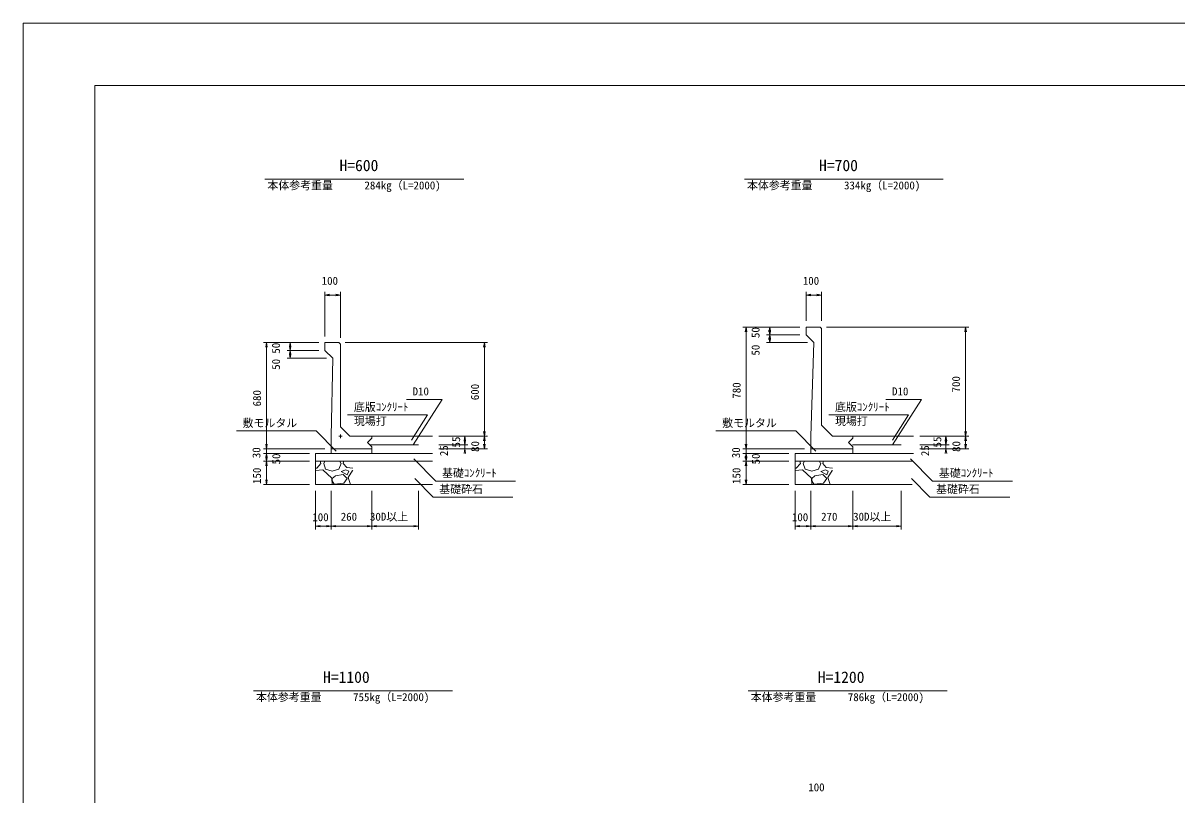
# Model space of a CAD drawing. Units: millimetres, scale not verified. Extents: x 5510 to 89610, y 3940 to 63340.
# Drawn here: x 5510 to 42510, y 38605 to 63340 of the extents above; entities that cross this region are included whole.
import ezdxf
from ezdxf.enums import TextEntityAlignment as Align

# ---------------------------------------------------------------- set-up
doc = ezdxf.new("R2010")
doc.units = ezdxf.units.MM
doc.header["$LTSCALE"] = 40
for name, color, linetype in [('D-MTR-TXT(文字列）', 7, 'Continuous'), ('D-STR-TXT（文字）', 7, 'Continuous'), ('D-TTL-TXT（文字）', 7, 'Continuous')]:
    doc.layers.add(name, color=color, linetype=linetype)
for name, color, linetype, lineweight in [('D-STR-DIM（寸法）', 7, 'Continuous', 18), ('D-STR-HTXT（旗揚げ）', 2, 'Continuous', 18), ('D-STR-STRn（構造物）', 7, 'Continuous', 18), ('D-STR（構造物外形線）', 1, 'Continuous', 18), ('D-TTL(外枠）', 2, 'Continuous', 18), ('DEFPOINTS_2', 8, 'Continuous', 18)]:
    doc.layers.add(name, color=color, linetype=linetype, lineweight=lineweight)
doc.styles.add('ＭＳ ゴシック', font='')
doc.styles.get('ＭＳ ゴシック').set_extended_font_data('MS Gothic')

msp = doc.modelspace()

# ---------------------------------------------------------------- linework, layer by layer
at = {"layer": 'D-STR-DIM（寸法）'}
for p, q in [((15189.37, 53299.57), (15189.37, 54725.93)), ((15189.37, 54625.93), (15339.37, 54650.93)), ((15189.37, 54625.93), (15209.37, 54625.93)), ((15339.37, 54600.93), (15189.37, 54625.93)), ((15209.37, 54625.93), (15669.37, 54625.93)), ((15539.37, 54650.93), (15689.37, 54625.93)), ((15689.37, 54625.93), (15539.37, 54600.93)), ((15689.37, 54625.93), (15669.37, 54625.93)), ((15689.37, 53249.57), (15689.37, 54725.93)), ((30617.72, 53799.57), (30617.72, 54725.93)), ((30617.72, 54625.93), (30767.72, 54650.93)), ((30617.72, 54625.93), (30637.72, 54625.93)), ((30767.72, 54600.93), (30617.72, 54625.93)), ((30637.72, 54625.93), (31097.72, 54625.93)), ((30967.72, 54650.93), (31117.72, 54625.93)), ((31117.72, 54625.93), (30967.72, 54600.93)), ((31117.72, 54625.93), (31097.72, 54625.93)), ((31117.72, 53798.07), (31117.72, 54725.93)), ((30417.72, 53599.57), (28594.83, 53599.57)), ((28669.83, 53449.57), (28694.83, 53599.57)), ((28694.83, 53599.57), (28694.83, 53579.57)), ((28694.83, 53599.57), (28719.83, 53449.57)), ((28694.83, 53579.57), (28694.83, 49719.57)), ((30417.72, 53599.57), (29352.92, 53599.57)), ((30417.72, 53349.57), (29352.92, 53349.57)), ((30417.72, 53349.57), (29352.92, 53349.57)), ((29427.92, 53449.57), (29452.92, 53599.57)), ((29452.92, 53349.57), (29427.92, 53499.57)), ((29427.92, 53199.57), (29452.92, 53349.57)), ((29452.92, 53599.57), (29452.92, 53579.57)), ((29452.92, 53599.57), (29477.92, 53449.57)), ((29452.92, 53579.57), (29452.92, 53369.57)), ((29477.92, 53499.57), (29452.92, 53349.57)), ((29452.92, 53349.57), (29452.92, 53369.57)), ((29452.92, 53349.57), (29452.92, 53329.57)), ((29452.92, 53349.57), (29477.92, 53199.57)), ((29452.92, 53329.57), (29452.92, 53119.57)), ((31267.72, 53599.57), (35832.54, 53599.57)), ((35707.54, 53449.57), (35732.54, 53599.57)), ((35732.54, 53599.57), (35732.54, 53579.57)), ((35732.54, 53599.57), (35757.54, 53449.57)), ((35732.54, 50119.57), (35732.54, 53579.57)), ((14989.37, 53099.57), (13216.47, 53099.57)), ((13291.47, 52949.57), (13316.47, 53099.57)), ((13316.47, 53099.57), (13316.47, 53079.57)), ((13316.47, 53099.57), (13341.47, 52949.57)), ((13316.47, 53079.57), (13316.47, 49719.57)), ((14989.37, 53099.57), (13974.56, 53099.57)), ((14049.56, 52949.57), (14074.56, 53099.57)), ((14074.56, 52849.57), (14049.56, 52999.57)), ((14074.56, 53099.57), (14074.56, 53079.57)), ((14074.56, 53099.57), (14099.56, 52949.57)), ((14074.56, 53079.57), (14074.56, 52869.57)), ((14099.56, 52999.57), (14074.56, 52849.57)), ((15839.37, 53099.57), (20404.18, 53099.57)), ((20279.18, 52949.57), (20304.18, 53099.57)), ((20304.18, 53099.57), (20304.18, 53079.57)), ((20304.18, 53099.57), (20329.18, 52949.57)), ((20304.18, 50119.57), (20304.18, 53079.57)), ((30667.72, 53099.57), (29352.92, 53099.57)), ((29452.92, 53099.57), (29427.92, 53249.57)), ((29477.92, 53249.57), (29452.92, 53099.57)), ((29452.92, 53099.57), (29452.92, 53119.57)), ((14989.37, 52849.57), (13974.56, 52849.57)), ((14989.37, 52849.57), (13974.56, 52849.57)), ((15239.37, 52599.57), (13974.56, 52599.57)), ((14049.56, 52699.57), (14074.56, 52849.57)), ((14074.56, 52599.57), (14049.56, 52749.57)), ((14074.56, 52849.57), (14074.56, 52869.57)), ((14074.56, 52849.57), (14074.56, 52829.57)), ((14074.56, 52849.57), (14099.56, 52699.57)), ((14074.56, 52829.57), (14074.56, 52619.57)), ((14099.56, 52749.57), (14074.56, 52599.57)), ((14074.56, 52599.57), (14074.56, 52619.57)), ((18839.37, 50099.57), (19774.49, 50099.57)), ((18839.37, 50099.57), (20404.18, 50099.57)), ((18839.37, 50099.57), (20404.18, 50099.57)), ((19649.49, 49949.57), (19674.49, 50099.57)), ((19674.49, 49824.57), (19649.49, 49974.57)), ((19674.49, 49824.57), (19649.49, 49974.57)), ((19674.49, 50099.57), (19674.49, 50079.57)), ((19674.49, 50099.57), (19699.49, 49949.57)), ((19674.49, 50079.57), (19674.49, 49844.57)), ((19699.49, 49974.57), (19674.49, 49824.57)), ((19699.49, 49974.57), (19674.49, 49824.57)), ((20304.18, 50099.57), (20279.18, 50249.57)), ((20279.18, 49949.57), (20304.18, 50099.57)), ((20329.18, 50249.57), (20304.18, 50099.57)), ((20304.18, 50099.57), (20304.18, 50119.57)), ((20304.18, 50099.57), (20304.18, 50079.57)), ((20304.18, 50099.57), (20329.18, 49949.57)), ((20304.18, 50079.57), (20304.18, 49719.57)), ((34267.72, 50099.57), (35202.84, 50099.57)), ((34267.72, 50099.57), (35832.54, 50099.57)), ((34267.72, 50099.57), (35832.54, 50099.57)), ((35077.84, 49949.57), (35102.84, 50099.57)), ((35102.84, 49824.57), (35077.84, 49974.57)), ((35102.84, 49824.57), (35077.84, 49974.57)), ((35102.84, 50099.57), (35102.84, 50079.57)), ((35102.84, 50099.57), (35127.84, 49949.57)), ((35102.84, 50079.57), (35102.84, 49844.57)), ((35127.84, 49974.57), (35102.84, 49824.57)), ((35127.84, 49974.57), (35102.84, 49824.57)), ((35732.54, 50099.57), (35707.54, 50249.57)), ((35707.54, 49949.57), (35732.54, 50099.57)), ((35757.54, 50249.57), (35732.54, 50099.57)), ((35732.54, 50099.57), (35732.54, 50119.57)), ((35732.54, 50099.57), (35732.54, 50079.57)), ((35732.54, 50099.57), (35757.54, 49949.57)), ((35732.54, 50079.57), (35732.54, 49719.57)), ((15189.37, 49699.57), (13216.47, 49699.57)), ((15189.37, 49699.57), (13216.47, 49699.57)), ((13316.47, 49699.57), (13291.47, 49849.57)), ((13316.47, 49699.57), (13291.47, 49849.57)), ((13341.47, 49849.57), (13316.47, 49699.57)), ((13341.47, 49849.57), (13316.47, 49699.57)), ((13316.47, 49719.57), (13316.47, 49739.57)), ((13316.47, 49699.57), (13316.47, 49719.57)), ((13316.47, 49699.57), (13316.47, 49719.57)), ((13316.47, 49699.57), (13316.47, 49549.57)), ((18836.95, 49824.57), (19774.49, 49824.57)), ((18836.95, 49824.57), (19774.49, 49824.57)), ((18839.37, 49699.57), (19774.49, 49699.57)), ((18839.37, 49699.57), (20404.18, 49699.57)), ((19649.49, 49549.57), (19674.49, 49699.57)), ((19674.49, 49844.57), (19674.49, 49864.57)), ((19674.49, 49824.57), (19674.49, 49844.57)), ((19674.49, 49824.57), (19674.49, 49844.57)), ((19674.49, 49824.57), (19674.49, 49699.57)), ((19674.49, 49699.57), (19674.49, 49679.57)), ((19674.49, 49699.57), (19699.49, 49549.57)), ((19674.49, 49679.57), (19674.49, 49659.57)), ((20304.18, 49699.57), (20279.18, 49849.57)), ((20329.18, 49849.57), (20304.18, 49699.57)), ((20304.18, 49699.57), (20304.18, 49719.57)), ((30567.72, 49699.57), (28594.83, 49699.57)), ((30567.72, 49699.57), (28594.83, 49699.57)), ((28694.83, 49699.57), (28669.83, 49849.57)), ((28694.83, 49699.57), (28669.83, 49849.57)), ((28719.83, 49849.57), (28694.83, 49699.57)), ((28719.83, 49849.57), (28694.83, 49699.57)), ((28694.83, 49719.57), (28694.83, 49739.57)), ((28694.83, 49699.57), (28694.83, 49719.57)), ((28694.83, 49699.57), (28694.83, 49719.57)), ((28694.83, 49699.57), (28694.83, 49549.57)), ((34265.3, 49824.57), (35202.84, 49824.57)), ((34265.3, 49824.57), (35202.84, 49824.57)), ((34267.72, 49699.57), (35202.84, 49699.57)), ((34267.72, 49699.57), (35832.54, 49699.57)), ((35077.84, 49549.57), (35102.84, 49699.57)), ((35102.84, 49844.57), (35102.84, 49864.57)), ((35102.84, 49824.57), (35102.84, 49844.57)), ((35102.84, 49824.57), (35102.84, 49844.57)), ((35102.84, 49824.57), (35102.84, 49699.57)), ((35102.84, 49699.57), (35102.84, 49679.57)), ((35102.84, 49699.57), (35127.84, 49549.57)), ((35102.84, 49679.57), (35102.84, 49659.57)), ((35732.54, 49699.57), (35707.54, 49849.57)), ((35757.54, 49849.57), (35732.54, 49699.57)), ((35732.54, 49699.57), (35732.54, 49719.57)), ((14689.37, 49549.57), (13216.47, 49549.57)), ((14689.37, 49549.57), (13216.47, 49549.57)), ((14689.37, 49299.57), (13216.47, 49299.57)), ((14689.37, 49299.57), (13216.47, 49299.57)), ((13291.47, 49399.57), (13316.47, 49549.57)), ((13291.47, 49399.57), (13316.47, 49549.57)), ((13316.47, 49299.57), (13291.47, 49449.57)), ((13291.47, 49149.57), (13316.47, 49299.57)), ((13316.47, 49549.57), (13316.47, 49529.57)), ((13316.47, 49549.57), (13341.47, 49399.57)), ((13316.47, 49549.57), (13316.47, 49529.57)), ((13316.47, 49549.57), (13341.47, 49399.57)), ((13316.47, 49529.57), (13316.47, 49319.57)), ((13316.47, 49529.57), (13316.47, 49509.57)), ((13341.47, 49449.57), (13316.47, 49299.57)), ((13316.47, 49299.57), (13316.47, 49319.57)), ((13316.47, 49299.57), (13316.47, 49279.57)), ((13316.47, 49299.57), (13341.47, 49149.57)), ((13316.47, 49279.57), (13316.47, 48569.57)), ((30067.72, 49549.57), (28594.83, 49549.57)), ((30067.72, 49549.57), (28594.83, 49549.57)), ((30067.72, 49299.57), (28594.83, 49299.57)), ((30067.72, 49299.57), (28594.83, 49299.57)), ((28669.83, 49399.57), (28694.83, 49549.57)), ((28669.83, 49399.57), (28694.83, 49549.57)), ((28694.83, 49299.57), (28669.83, 49449.57)), ((28669.83, 49149.57), (28694.83, 49299.57)), ((28694.83, 49549.57), (28694.83, 49529.57)), ((28694.83, 49549.57), (28719.83, 49399.57)), ((28694.83, 49549.57), (28694.83, 49529.57)), ((28694.83, 49549.57), (28719.83, 49399.57)), ((28694.83, 49529.57), (28694.83, 49319.57)), ((28694.83, 49529.57), (28694.83, 49509.57)), ((28719.83, 49449.57), (28694.83, 49299.57)), ((28694.83, 49299.57), (28694.83, 49319.57)), ((28694.83, 49299.57), (28694.83, 49279.57)), ((28694.83, 49299.57), (28719.83, 49149.57)), ((28694.83, 49279.57), (28694.83, 48569.57)), ((14689.37, 48549.57), (13216.47, 48549.57)), ((13316.47, 48549.57), (13291.47, 48699.57)), ((13341.47, 48699.57), (13316.47, 48549.57)), ((13316.47, 48549.57), (13316.47, 48569.57)), ((30067.72, 48549.57), (28594.83, 48549.57)), ((28694.83, 48549.57), (28669.83, 48699.57)), ((28719.83, 48699.57), (28694.83, 48549.57)), ((28694.83, 48549.57), (28694.83, 48569.57)), ((14889.37, 48349.57), (14889.37, 47116.13)), ((15389.37, 48349.57), (15389.37, 47116.13)), ((15389.37, 48349.57), (15389.37, 47116.13)), ((16689.37, 48349.57), (16689.37, 47116.13)), ((16689.37, 48349.57), (16689.37, 47116.13)), ((18189.37, 48349.57), (18189.37, 47116.13)), ((30267.72, 48349.57), (30267.72, 47116.13)), ((30767.72, 48349.57), (30767.72, 47116.13)), ((30767.72, 48349.57), (30767.72, 47116.13)), ((32117.72, 48349.57), (32117.72, 47116.13)), ((32117.72, 48349.57), (32117.72, 47116.13)), ((33667.72, 48349.57), (33667.72, 47116.13)), ((14889.37, 47216.13), (15039.37, 47241.13)), ((14889.37, 47216.13), (14909.37, 47216.13)), ((15039.37, 47191.13), (14889.37, 47216.13)), ((14909.37, 47216.13), (15369.37, 47216.13)), ((15239.37, 47241.13), (15389.37, 47216.13)), ((15389.37, 47216.13), (15239.37, 47191.13)), ((15389.37, 47216.13), (15369.37, 47216.13)), ((15389.37, 47216.13), (15539.37, 47241.13)), ((15389.37, 47216.13), (15409.37, 47216.13)), ((15539.37, 47191.13), (15389.37, 47216.13)), ((15409.37, 47216.13), (16669.37, 47216.13)), ((16539.37, 47241.13), (16689.37, 47216.13)), ((16689.37, 47216.13), (16539.37, 47191.13)), ((16689.37, 47216.13), (16669.37, 47216.13)), ((16689.37, 47216.13), (16839.37, 47241.13)), ((16689.37, 47216.13), (16709.37, 47216.13)), ((16839.37, 47191.13), (16689.37, 47216.13)), ((16709.37, 47216.13), (18169.37, 47216.13)), ((18039.37, 47241.13), (18189.37, 47216.13)), ((18189.37, 47216.13), (18039.37, 47191.13)), ((18189.37, 47216.13), (18169.37, 47216.13)), ((30267.72, 47216.13), (30417.72, 47241.13)), ((30267.72, 47216.13), (30287.72, 47216.13)), ((30417.72, 47191.13), (30267.72, 47216.13)), ((30287.72, 47216.13), (30747.72, 47216.13)), ((30617.72, 47241.13), (30767.72, 47216.13)), ((30767.72, 47216.13), (30617.72, 47191.13)), ((30767.72, 47216.13), (30747.72, 47216.13)), ((30767.72, 47216.13), (30917.72, 47241.13)), ((30767.72, 47216.13), (30787.72, 47216.13)), ((30917.72, 47191.13), (30767.72, 47216.13)), ((30787.72, 47216.13), (32097.72, 47216.13)), ((31967.72, 47241.13), (32117.72, 47216.13)), ((32117.72, 47216.13), (31967.72, 47191.13)), ((32117.72, 47216.13), (32097.72, 47216.13)), ((32117.72, 47216.13), (32267.72, 47241.13)), ((32117.72, 47216.13), (32137.72, 47216.13)), ((32267.72, 47191.13), (32117.72, 47216.13)), ((32137.72, 47216.13), (33647.72, 47216.13)), ((33517.72, 47241.13), (33667.72, 47216.13)), ((33667.72, 47216.13), (33517.72, 47191.13)), ((33667.72, 47216.13), (33647.72, 47216.13))]:
    msp.add_line(p, q, dxfattribs=at)
at = {"layer": 'D-STR-HTXT（旗揚げ）', "color": 7}
for p, q in [((13262.03, 58340), (19640.39, 58340)), ((28640.39, 58340), (35018.74, 58340)), ((12897.09, 41940.58), (19275.45, 41940.58)), ((28762.03, 41940.58), (35140.39, 41940.58))]:
    msp.add_line(p, q, dxfattribs=at)
at = {"layer": 'D-STR-HTXT（旗揚げ）'}
for p, q in [((18944.92, 51282.18), (17800.45, 51282.18)), ((18944.92, 51282.18), (18013.49, 49824.57)), ((34319.31, 51282.18), (33174.84, 51282.18)), ((34319.31, 51282.18), (33387.88, 49824.57)), ((18477.37, 50781.35), (15917.55, 50781.35)), ((18477.37, 50781.35), (17961.62, 49974.24)), ((33905.72, 50781.35), (31345.9, 50781.35)), ((33905.72, 50781.35), (33389.97, 49974.24)), ((14910.53, 50268.12), (12350.71, 50268.12)), ((15549.14, 49623.36), (14910.53, 50268.12)), ((30288.89, 50268.12), (27729.07, 50268.12)), ((30927.5, 49623.36), (30288.89, 50268.12)), ((18038.2, 49377.97), (18744.18, 48665.19)), ((33970.21, 49377.97), (34676.19, 48665.19)), ((18067.09, 48740.37), (18655.43, 48146.36)), ((21304, 48665.19), (18744.18, 48665.19)), ((33999.1, 48740.37), (34587.44, 48146.36)), ((37236.01, 48665.19), (34676.19, 48665.19)), ((21215.25, 48146.36), (18655.43, 48146.36)), ((37147.26, 48146.36), (34587.44, 48146.36))]:
    msp.add_line(p, q, dxfattribs=at)
at = {"layer": 'D-STR-STRn（構造物）'}
for p, q in [((15632.11, 50099.57), (15746.62, 50099.57)), ((15689.37, 50039.86), (15689.37, 50159.28)), ((15389.37, 49699.57), (15389.37, 49549.57)), ((16689.37, 49699.57), (16689.37, 49549.57)), ((30767.72, 49699.57), (30767.72, 49549.57)), ((32117.72, 49699.57), (32117.72, 49549.57)), ((14889.37, 49549.57), (14889.37, 48549.57)), ((14889.37, 49549.57), (18639.37, 49549.57)), ((14889.37, 49299.57), (18639.37, 49299.57)), ((14925.63, 49075.28), (15063.13, 49225.28)), ((15063.09, 49222.35), (15034.13, 49299.57)), ((15185.95, 49299.57), (15150.24, 49222.2)), ((15212.87, 49047.16), (15150.37, 49222.16)), ((15713.54, 49222.51), (15638.54, 49047.51)), ((15700.09, 49222.44), (15667.03, 49299.57)), ((15775.02, 49221.6), (15887.52, 49096.6)), ((15775.28, 49222.06), (15787.78, 49284.56)), ((15788.42, 49285.4), (15845.08, 49299.57)), ((30267.72, 49549.57), (30267.72, 48549.57)), ((30267.72, 49549.57), (34017.72, 49549.57)), ((30267.72, 49299.57), (34017.72, 49299.57)), ((30303.99, 49075.28), (30441.49, 49225.28)), ((30441.44, 49222.35), (30412.48, 49299.57)), ((30564.3, 49299.57), (30528.59, 49222.2)), ((30591.23, 49047.16), (30528.73, 49222.16)), ((31091.89, 49222.51), (31016.89, 49047.51)), ((31078.44, 49222.44), (31045.38, 49299.57)), ((31153.38, 49221.6), (31265.88, 49096.6)), ((31153.64, 49222.06), (31166.14, 49284.56)), ((31166.77, 49285.4), (31223.43, 49299.57)), ((14889.37, 49076.66), (14926.58, 49073.42)), ((14889.37, 49001.12), (15125.08, 49020.76)), ((15124.72, 49022.35), (15412.22, 48759.85)), ((15424.49, 48983.84), (15211.99, 49046.34)), ((15638.94, 49046.31), (15426.44, 48983.81)), ((15523.9, 48835.67), (15773.9, 48873.17)), ((15712.62, 48972.43), (15862.62, 49022.43)), ((15901.29, 48860.12), (15713.79, 48972.62)), ((15775.45, 48872.43), (15900.45, 48747.43)), ((15863.22, 49021.43), (15950.72, 48983.93)), ((15889.08, 49098.42), (16084.21, 49081.46)), ((15950.65, 48984.88), (15900.65, 48859.88)), ((15936.38, 48772.74), (16073.88, 48997.73)), ((16075.08, 48995.76), (16084.21, 48996.52)), ((30267.72, 49076.66), (30304.93, 49073.42)), ((30267.72, 49001.12), (30503.44, 49020.76)), ((30503.08, 49022.35), (30790.58, 48759.85)), ((30802.84, 48983.84), (30590.34, 49046.34)), ((31017.29, 49046.31), (30804.79, 48983.81)), ((30902.25, 48835.67), (31152.25, 48873.17)), ((31090.98, 48972.43), (31240.98, 49022.43)), ((31279.64, 48860.12), (31092.14, 48972.62)), ((31153.8, 48872.43), (31278.8, 48747.43)), ((31241.57, 49021.43), (31329.07, 48983.93)), ((31267.44, 49098.42), (31462.56, 49081.46)), ((31329.01, 48984.88), (31279.01, 48859.88)), ((31314.73, 48772.74), (31452.23, 48997.73)), ((31453.44, 48995.76), (31462.56, 48996.52)), ((14889.37, 48549.57), (18639.37, 48549.57)), ((15413.06, 48759.95), (15423.07, 48549.57)), ((15423.5, 48745.31), (15523.5, 48832.81)), ((15425.43, 48672.37), (15425.43, 48747.37)), ((15488.56, 48559.67), (15426.06, 48672.17)), ((15800.03, 48596.81), (15487.53, 48559.31)), ((15900.77, 48747.55), (15800.77, 48597.55)), ((16009.14, 48549.57), (15937.8, 48772.5)), ((30267.72, 48549.57), (34017.72, 48549.57)), ((30791.41, 48759.95), (30801.43, 48549.57)), ((30801.86, 48745.31), (30901.86, 48832.81)), ((30803.79, 48672.37), (30803.79, 48747.37)), ((30866.92, 48559.67), (30804.42, 48672.17)), ((31178.39, 48596.81), (30865.88, 48559.31)), ((31279.12, 48747.55), (31179.12, 48597.55)), ((31387.49, 48549.57), (31316.15, 48772.5))]:
    msp.add_line(p, q, dxfattribs=at)
at = {"layer": 'D-STR-STRn（構造物）', "color": 4}
for p, q in [((16689.37, 50099.57), (18639.37, 50099.57)), ((32117.72, 50099.57), (34067.72, 50099.57)), ((16689.37, 49549.57), (18639.37, 49549.57)), ((32117.72, 49549.57), (34067.72, 49549.57))]:
    msp.add_line(p, q, dxfattribs=at)
at = {"layer": 'D-STR（構造物外形線）'}
for p, q in [((30617.72, 53599.57), (30617.72, 53349.57)), ((31067.72, 53599.57), (30617.72, 53599.57)), ((30617.72, 53349.57), (30867.72, 53099.57)), ((31067.72, 53599.57), (31117.72, 53549.57)), ((31117.72, 50449.57), (31117.72, 53549.57)), ((15189.37, 53099.57), (15189.37, 52849.57)), ((15639.37, 53099.57), (15189.37, 53099.57)), ((15639.37, 53099.57), (15689.37, 53049.57)), ((15689.37, 50399.57), (15689.37, 53049.57)), ((30867.72, 53099.57), (30767.72, 50099.57)), ((15189.37, 52849.57), (15439.37, 52599.57)), ((15439.37, 52599.57), (15389.37, 50099.57)), ((15989.37, 50099.57), (15689.37, 50399.57)), ((31467.72, 50099.57), (31117.72, 50449.57)), ((15389.37, 50099.57), (15389.37, 49699.57)), ((16689.37, 50099.57), (15989.37, 50099.57)), ((16689.37, 50039.57), (16549.37, 49899.57)), ((16689.37, 50039.57), (16689.37, 50099.57)), ((30767.72, 50099.57), (30767.72, 49699.57)), ((32117.72, 50099.57), (31467.72, 50099.57)), ((32117.72, 50039.57), (31977.72, 49899.57)), ((32117.72, 50099.57), (32117.72, 50039.57)), ((15389.37, 49699.57), (16689.37, 49699.57)), ((16549.37, 49899.57), (16689.37, 49759.57)), ((16689.37, 49699.57), (16689.37, 49759.57)), ((32117.72, 49699.57), (30767.72, 49699.57)), ((31977.72, 49899.57), (32117.72, 49759.57)), ((32117.72, 49759.57), (32117.72, 49699.57))]:
    msp.add_line(p, q, dxfattribs=at)
at = {"layer": 'D-STR（構造物外形線）', "color": 3}
for p, q in [((16624.37, 49824.57), (18189.37, 49824.57)), ((32102.72, 49824.57), (33667.72, 49824.57))]:
    msp.add_line(p, q, dxfattribs=at)
at = {"layer": 'D-TTL(外枠）'}
for p, q in [((7810, 61340), (87310, 61340)), ((7810, 5940), (7810, 61340))]:
    msp.add_line(p, q, dxfattribs=at)
at = {"layer": 'DEFPOINTS_2'}
for p, q in [((5510, 63340), (89610, 63340)), ((5510, 3940), (5510, 63340))]:
    msp.add_line(p, q, dxfattribs=at)

# ---------------------------------------------------------------- texts
at = {"layer": 'D-MTR-TXT(文字列）', "style": 'ＭＳ ゴシック'}
for s, p in [('本体参考重量', (13345.1, 57933.34)), ('284kg（L=2000)', (16457.09, 57933.34)), ('本体参考重量', (28723.46, 57933.34)), ('334kg（L=2000)', (31835.44, 57933.34)), ('本体参考重量', (12980.17, 41533.91)), ('755kg（L=2000)', (16092.15, 41533.91)), ('本体参考重量', (28845.1, 41533.91)), ('786kg（L=2000)', (31957.09, 41533.91))]:
    msp.add_text(s, height=256.6, dxfattribs=at).set_placement(p, align=Align.BOTTOM_LEFT)
at = {"layer": 'D-STR-DIM（寸法）', "style": 'ＭＳ ゴシック'}
for s, p in [('100', (15084.93, 54875.93)), ('100', (30513.28, 54875.93)), ('100', (14784.93, 47300.59)), ('260', (15696.47, 47316.13)), ('30D以上', (16633.66, 47316.91)), ('100', (30163.28, 47300.59)), ('270', (31099.83, 47316.13)), ('30D以上', (32126.69, 47316.91)), ('100', (30688.28, 38643.96))]:
    msp.add_text(s, height=256.6, dxfattribs=at).set_placement(p, align=Align.BOTTOM_LEFT)
for s, p in [('50', (29202.92, 53246.27)), ('50', (13824.56, 52746.27)), ('50', (29202.92, 52684.36)), ('50', (13824.56, 52229.09)), ('780', (28594.83, 51303.12)), ('700', (35632.54, 51503.12)), ('680', (13216.47, 51054.9)), ('600', (20204.18, 51254.9)), ('55', (19602.61, 49738.21)), ('55', (35030.96, 49738.21)), ('30', (13197.68, 49396.27)), ('25', (19211.12, 49462.32)), ('80', (20211.23, 49596.27)), ('30', (28576.03, 49396.27)), ('25', (34639.47, 49462.32)), ('80', (35639.58, 49596.27)), ('50', (13832.41, 49196.27)), ('50', (29210.76, 49196.27)), ('150', (13212.79, 48570.13)), ('150', (28591.15, 48570.13))]:
    msp.add_text(s, height=256.6, rotation=90, dxfattribs=at).set_placement(p, align=Align.BOTTOM_LEFT)
at = {"layer": 'D-STR-TXT（文字）', "style": 'ＭＳ ゴシック'}
for s, p in [('D10', (18000.45, 51332.18)), ('D10', (33374.84, 51332.18)), ('底版ｺﾝｸﾘｰﾄ', (16117.55, 50831.35)), ('底版ｺﾝｸﾘｰﾄ', (31545.9, 50831.35)), ('敷モルタル', (12550.71, 50318.12)), ('現場打', (16117.55, 50382.37)), ('敷モルタル', (27929.07, 50318.12)), ('現場打', (31545.9, 50382.37)), ('基礎ｺﾝｸﾘｰﾄ', (18944.18, 48715.19)), ('基礎ｺﾝｸﾘｰﾄ', (34876.19, 48715.19)), ('基礎砕石', (18855.43, 48196.36)), ('基礎砕石', (34787.44, 48196.36))]:
    msp.add_text(s, height=256.6, dxfattribs=at).set_placement(p, align=Align.BOTTOM_LEFT)
at = {"layer": 'D-TTL-TXT（文字）', "style": 'ＭＳ ゴシック'}
for s, p in [('H=600', (15656.27, 58484.88)), ('H=700', (31034.62, 58484.88)), ('H=1100', (15128.89, 42085.45)), ('H=1200', (30993.83, 42085.45))]:
    msp.add_text(s, height=366.6, dxfattribs=at).set_placement(p, align=Align.BOTTOM_LEFT)

doc.saveas('drawing.dxf')
